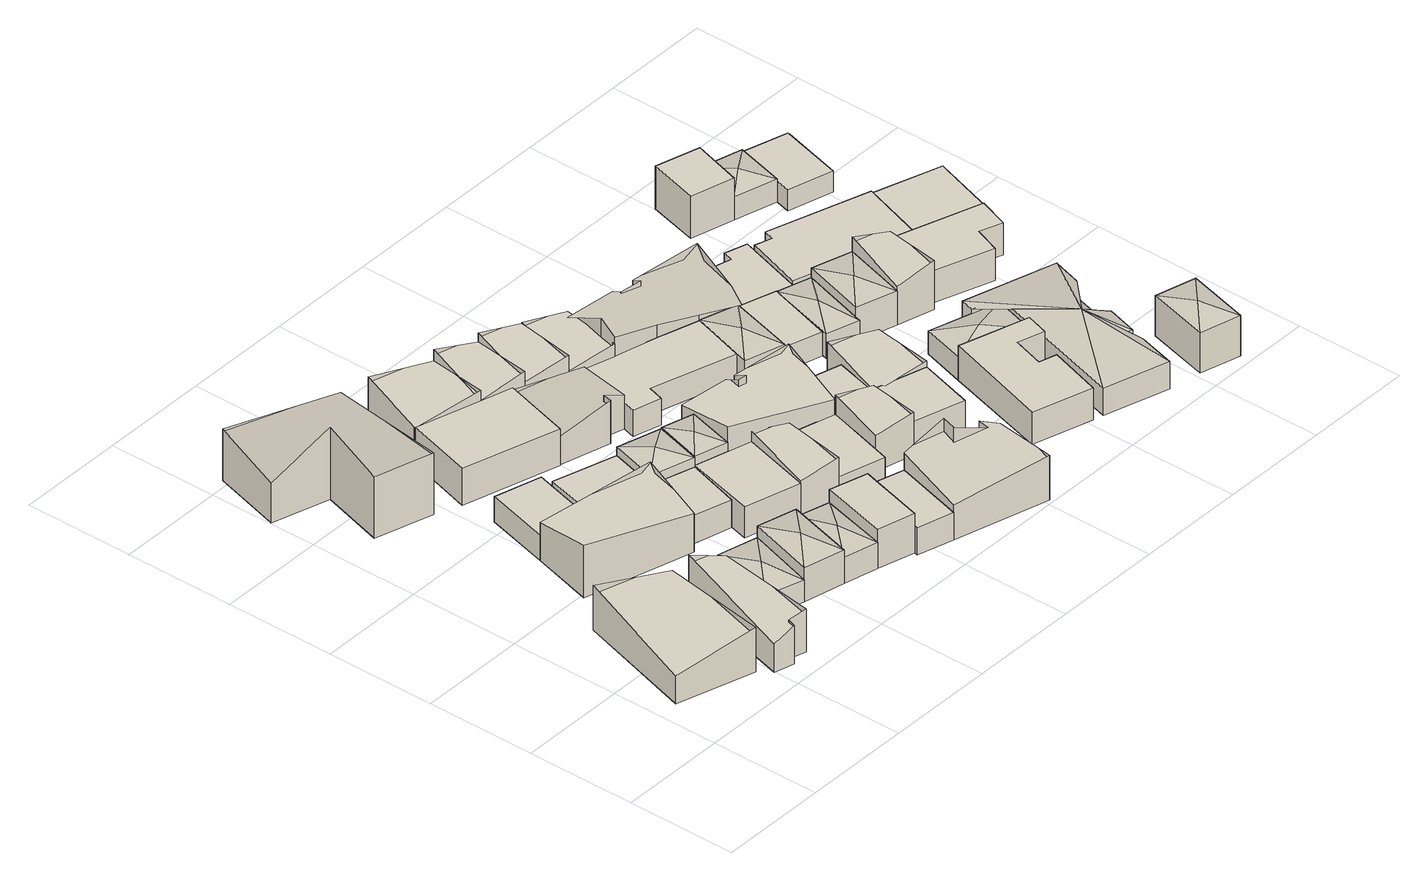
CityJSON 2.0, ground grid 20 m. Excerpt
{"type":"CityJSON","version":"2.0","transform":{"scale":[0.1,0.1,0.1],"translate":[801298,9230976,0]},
"CityObjects":{
"building1":{"type":"Building","attributes":{"Building Type":"Residential","Roof Shape":"gable","Roof Material":"Concrete Glazed Tile","Roof Material Code":1,"Roof Direction":"northwest","Building Height":5.3,"Roof Slope":29,"Footprint Area":336.07,"Solar PV Capacity Low":42.08,"Solar PV Capacity High":55.27,"Solar Annual Energy Low":60675,"Solar Annual Energy High":79964,"Suitable PV Area":251.21},"geometry":[{"type":"MultiSurface","lod":"2.2","boundaries":[[[0,1,2,3]],[[3,2,4,5]],[[2,1,6,4]],[[1,0,7,6]],[[0,3,5,7]],[[5,4,6,7]]]}]},
"building2":{"type":"Building","attributes":{"Building Type":"Residential","Roof Shape":"gable","Roof Material":"Concrete Glazed Tile","Roof Material Code":1,"Roof Direction":"northwest","Building Height":5.38,"Roof Slope":29.7,"Footprint Area":155.82,"Solar PV Capacity Low":19.51,"Solar PV Capacity High":25.62,"Solar Annual Energy Low":28133,"Solar Annual Energy High":37076,"Suitable PV Area":116.48},"geometry":[{"type":"MultiSurface","lod":"2.2","boundaries":[[[8,9,10,11,12,13]],[[13,12,14,15]],[[12,11,16,14]],[[11,10,17,16]],[[10,9,18,17]],[[9,8,19,18]],[[8,13,15,19]],[[15,14,16,17,18,19]]]}]},
"building3":{"type":"Building","attributes":{"Building Type":"Residential","Roof Shape":"gable","Roof Material":"Concrete Aluminum Tile","Roof Material Code":2,"Roof Direction":"northwest","Building Height":7.7,"Roof Slope":32.3,"Footprint Area":421.81,"Solar PV Capacity Low":52.81,"Solar PV Capacity High":69.37,"Solar Annual Energy Low":76155,"Solar Annual Energy High":100366,"Suitable PV Area":315.3},"geometry":[{"type":"MultiSurface","lod":"2.2","boundaries":[[[20,21,22,23,24,25]],[[25,24,26,27]],[[24,23,28,26]],[[23,22,29,28]],[[22,21,30,29]],[[21,20,31,30]],[[20,25,27,31]],[[27,26,28,29,30,31]]]}]},
"building4":{"type":"Building","attributes":{"Building Type":"Residential","Roof Shape":"gable","Roof Material":"Concrete Glazed Tile","Roof Material Code":1,"Roof Direction":"northwest","Building Height":7.26,"Roof Slope":29.8,"Footprint Area":242.42,"Solar PV Capacity Low":30.35,"Solar PV Capacity High":39.87,"Solar Annual Energy Low":43767,"Solar Annual Energy High":57681,"Suitable PV Area":181.21},"geometry":[{"type":"MultiSurface","lod":"2.2","boundaries":[[[32,33,34,35]],[[35,34,36,37]],[[34,33,38,36]],[[33,32,39,38]],[[32,35,37,39]],[[37,36,38,39]]]}]},
"building5":{"type":"Building","attributes":{"Building Type":"Residential","Roof Shape":"hip","Roof Material":"Concrete Glazed Tile","Roof Material Code":1,"Roof Direction":"northwest","Building Height":4.19,"Roof Slope":28.2,"Footprint Area":95.13,"Solar PV Capacity Low":11.91,"Solar PV Capacity High":15.64,"Solar Annual Energy Low":17174,"Solar Annual Energy High":22635,"Suitable PV Area":71.11},"geometry":[{"type":"MultiSurface","lod":"2.2","boundaries":[[[40,41,42,43]],[[43,42,44,45]],[[42,41,46,44]],[[41,40,47,46]],[[40,43,45,47]],[[45,44,48]],[[44,46,48]],[[46,47,48]],[[47,45,48]]]}]},
"building6":{"type":"Building","attributes":{"Building Type":"Residential","Roof Shape":"flat","Roof Material":"Concrete Glazed Tile","Roof Material Code":1,"Roof Direction":"northwest","Building Height":4.83,"Roof Slope":7.2,"Footprint Area":107.95,"Solar PV Capacity Low":13.52,"Solar PV Capacity High":17.75,"Solar Annual Energy Low":19490,"Solar Annual Energy High":25687,"Suitable PV Area":80.7},"geometry":[{"type":"MultiSurface","lod":"2.2","boundaries":[[[49,32,50,51]],[[51,50,52,53]],[[50,32,54,52]],[[32,49,55,54]],[[49,51,53,55]],[[53,52,54,55]]]}]},
"building7":{"type":"Building","attributes":{"Building Type":"Residential","Roof Shape":"hip","Roof Material":"Concrete Glazed Tile","Roof Material Code":1,"Roof Direction":"northwest","Building Height":6.42,"Roof Slope":25.9,"Footprint Area":97.96,"Solar PV Capacity Low":12.27,"Solar PV Capacity High":16.11,"Solar Annual Energy Low":17687,"Solar Annual Energy High":23310,"Suitable PV Area":73.23},"geometry":[{"type":"MultiSurface","lod":"2.2","boundaries":[[[43,42,56,57]],[[57,56,58,59]],[[56,42,60,58]],[[42,43,61,60]],[[43,57,59,61]],[[59,58,62]],[[58,60,62]],[[60,61,62]],[[61,59,62]]]}]},
"building8":{"type":"Building","attributes":{"Building Type":"Residential","Roof Shape":"flat","Roof Material":"Concrete Glazed Tile","Roof Material Code":1,"Roof Direction":"northwest","Building Height":5.82,"Roof Slope":10.7,"Footprint Area":107.41,"Solar PV Capacity Low":13.45,"Solar PV Capacity High":17.66,"Solar Annual Energy Low":19392,"Solar Annual Energy High":25557,"Suitable PV Area":80.29},"geometry":[{"type":"MultiSurface","lod":"2.2","boundaries":[[[63,50,35,64]],[[64,35,65,66]],[[35,50,67,65]],[[50,63,68,67]],[[63,64,66,68]],[[66,65,67,68]]]}]},
"building9":{"type":"Building","attributes":{"Building Type":"Residential","Roof Shape":"shed","Roof Material":"Concrete Glazed Tile","Roof Material Code":1,"Roof Direction":"northwest","Building Height":5.33,"Roof Slope":17.4,"Footprint Area":82.57,"Solar PV Capacity Low":10.34,"Solar PV Capacity High":13.58,"Solar Annual Energy Low":14908,"Solar Annual Energy High":19647,"Suitable PV Area":61.72},"geometry":[{"type":"MultiSurface","lod":"2.2","boundaries":[[[35,69,70,71]],[[71,70,72,73]],[[70,69,74,72]],[[69,35,75,74]],[[35,71,73,75]],[[73,72,74,75]]]}]},
"building10":{"type":"Building","attributes":{"Building Type":"Residential","Roof Shape":"hip","Roof Material":"Concrete Glazed Tile","Roof Material Code":1,"Roof Direction":"northwest","Building Height":4.96,"Roof Slope":23.2,"Footprint Area":80.72,"Solar PV Capacity Low":10.11,"Solar PV Capacity High":13.27,"Solar Annual Energy Low":14573,"Solar Annual Energy High":19206,"Suitable PV Area":60.34},"geometry":[{"type":"MultiSurface","lod":"2.2","boundaries":[[[76,57,56,77]],[[77,56,78,79]],[[56,57,80,78]],[[57,76,81,80]],[[76,77,79,81]],[[79,78,82]],[[78,80,82]],[[80,81,82]],[[81,79,82]]]}]},
"building11":{"type":"Building","attributes":{"Building Type":"Residential","Roof Shape":"flat","Roof Material":"Concrete Glazed Tile","Roof Material Code":1,"Roof Direction":"northwest","Building Height":6.98,"Roof Slope":7.1,"Footprint Area":237.89,"Solar PV Capacity Low":29.79,"Solar PV Capacity High":39.12,"Solar Annual Energy Low":42949,"Solar Annual Energy High":56603,"Suitable PV Area":177.82},"geometry":[{"type":"MultiSurface","lod":"2.2","boundaries":[[[83,84,85,86]],[[86,85,87,88]],[[85,84,89,87]],[[84,83,90,89]],[[83,86,88,90]],[[88,87,89,90]]]}]},
"building12":{"type":"Building","attributes":{"Building Type":"Residential","Roof Shape":"hip","Roof Material":"Concrete Glazed Tile","Roof Material Code":1,"Roof Direction":"northwest","Building Height":7.45,"Roof Slope":26.3,"Footprint Area":74.93,"Solar PV Capacity Low":9.38,"Solar PV Capacity High":12.32,"Solar Annual Energy Low":13528,"Solar Annual Energy High":17829,"Suitable PV Area":56.01},"geometry":[{"type":"MultiSurface","lod":"2.2","boundaries":[[[64,35,71,91]],[[91,71,92,93]],[[71,35,94,92]],[[35,64,95,94]],[[64,91,93,95]],[[93,92,96]],[[92,94,96]],[[94,95,96]],[[95,93,96]]]}]},
"building13":{"type":"Building","attributes":{"Building Type":"Residential","Roof Shape":"gable","Roof Material":"Concrete Glazed Tile","Roof Material Code":1,"Roof Direction":"northwest","Building Height":6.86,"Roof Slope":33.4,"Footprint Area":153.77,"Solar PV Capacity Low":19.25,"Solar PV Capacity High":25.29,"Solar Annual Energy Low":27762,"Solar Annual Energy High":36588,"Suitable PV Area":114.94},"geometry":[{"type":"MultiSurface","lod":"2.2","boundaries":[[[97,98,99,100]],[[100,99,101,102]],[[99,98,103,101]],[[98,97,104,103]],[[97,100,102,104]],[[102,101,103,104]]]}]},
"building14":{"type":"Building","attributes":{"Building Type":"Residential","Roof Shape":"flat","Roof Material":"Concrete Glazed Tile","Roof Material Code":1,"Roof Direction":"northwest","Building Height":7.49,"Roof Slope":9.2,"Footprint Area":89.49,"Solar PV Capacity Low":11.2,"Solar PV Capacity High":14.72,"Solar Annual Energy Low":16156,"Solar Annual Energy High":21292,"Suitable PV Area":66.89},"geometry":[{"type":"MultiSurface","lod":"2.2","boundaries":[[[76,77,105,106]],[[106,105,107,108]],[[105,77,109,107]],[[77,76,110,109]],[[76,106,108,110]],[[108,107,109,110]]]}]},
"building15":{"type":"Building","attributes":{"Building Type":"Residential","Roof Shape":"flat","Roof Material":"Concrete Glazed Tile","Roof Material Code":1,"Roof Direction":"northwest","Building Height":5.87,"Roof Slope":14.6,"Footprint Area":140.99,"Solar PV Capacity Low":17.65,"Solar PV Capacity High":23.19,"Solar Annual Energy Low":25455,"Solar Annual Energy High":33548,"Suitable PV Area":105.39},"geometry":[{"type":"MultiSurface","lod":"2.2","boundaries":[[[71,111,112,113]],[[113,112,114,115]],[[112,111,116,114]],[[111,71,117,116]],[[71,113,115,117]],[[115,114,116,117]]]}]},
"building16":{"type":"Building","attributes":{"Building Type":"Residential","Roof Shape":"hip","Roof Material":"Concrete Glazed Tile","Roof Material Code":1,"Roof Direction":"northwest","Building Height":7.56,"Roof Slope":26.1,"Footprint Area":55.53,"Solar PV Capacity Low":6.95,"Solar PV Capacity High":9.13,"Solar Annual Energy Low":10025,"Solar Annual Energy High":13213,"Suitable PV Area":41.51},"geometry":[{"type":"MultiSurface","lod":"2.2","boundaries":[[[91,71,118,119]],[[119,118,120,121]],[[118,71,122,120]],[[71,91,123,122]],[[91,119,121,123]],[[121,120,124]],[[120,122,124]],[[122,123,124]],[[123,121,124]]]}]},
"building17":{"type":"Building","attributes":{"Building Type":"Residential","Roof Shape":"shed","Roof Material":"Concrete Glazed Tile","Roof Material Code":1,"Roof Direction":"northwest","Building Height":5.17,"Roof Slope":10.1,"Footprint Area":90.26,"Solar PV Capacity Low":11.3,"Solar PV Capacity High":14.84,"Solar Annual Energy Low":16296,"Solar Annual Energy High":21477,"Suitable PV Area":67.47},"geometry":[{"type":"MultiSurface","lod":"2.2","boundaries":[[[106,125,126,127]],[[127,126,128,129]],[[126,125,130,128]],[[125,106,131,130]],[[106,127,129,131]],[[129,128,130,131]]]}]},
"building18":{"type":"Building","attributes":{"Building Type":"Residential","Roof Shape":"gable","Roof Material":"Concrete Glazed Tile","Roof Material Code":1,"Roof Direction":"northwest","Building Height":6.96,"Roof Slope":34.8,"Footprint Area":103.85,"Solar PV Capacity Low":13,"Solar PV Capacity High":17.08,"Solar Annual Energy Low":18749,"Solar Annual Energy High":24710,"Suitable PV Area":77.63},"geometry":[{"type":"MultiSurface","lod":"2.2","boundaries":[[[100,99,132,133]],[[133,132,134,135]],[[132,99,136,134]],[[99,100,137,136]],[[100,133,135,137]],[[135,134,136,137]]]}]},
"building19":{"type":"Building","attributes":{"Building Type":"Residential","Roof Shape":"gable","Roof Material":"Concrete Glazed Tile","Roof Material Code":1,"Roof Direction":"northwest","Building Height":5.36,"Roof Slope":26.4,"Footprint Area":159.93,"Solar PV Capacity Low":20.02,"Solar PV Capacity High":26.3,"Solar Annual Energy Low":28874,"Solar Annual Energy High":38053,"Suitable PV Area":119.55},"geometry":[{"type":"MultiSurface","lod":"2.2","boundaries":[[[138,139,140,141,142,143]],[[143,142,144,145]],[[142,141,146,144]],[[141,140,147,146]],[[140,139,148,147]],[[139,138,149,148]],[[138,143,145,149]],[[145,144,146,147,148,149]]]}]},
"building20":{"type":"Building","attributes":{"Building Type":"Residential","Roof Shape":"gable","Roof Material":"Concrete Glazed Tile","Roof Material Code":1,"Roof Direction":"northwest","Building Height":6.37,"Roof Slope":25.4,"Footprint Area":93.35,"Solar PV Capacity Low":11.69,"Solar PV Capacity High":15.35,"Solar Annual Energy Low":16855,"Solar Annual Energy High":22213,"Suitable PV Area":69.78},"geometry":[{"type":"MultiSurface","lod":"2.2","boundaries":[[[112,150,151,113]],[[113,151,152,153]],[[151,150,154,152]],[[150,112,155,154]],[[112,113,153,155]],[[153,152,154,155]]]}]},
"building21":{"type":"Building","attributes":{"Building Type":"Residential","Roof Shape":"gable","Roof Material":"Concrete Glazed Tile","Roof Material Code":1,"Roof Direction":"northwest","Building Height":7.1,"Roof Slope":27.2,"Footprint Area":103.18,"Solar PV Capacity Low":12.92,"Solar PV Capacity High":16.97,"Solar Annual Energy Low":18628,"Solar Annual Energy High":24551,"Suitable PV Area":77.13},"geometry":[{"type":"MultiSurface","lod":"2.2","boundaries":[[[133,132,156,157]],[[157,156,158,159]],[[156,132,160,158]],[[132,133,161,160]],[[133,157,159,161]],[[159,158,160,161]]]}]},
"building22":{"type":"Building","attributes":{"Building Type":"Residential","Roof Shape":"shed","Roof Material":"Concrete Glazed Tile","Roof Material Code":1,"Roof Direction":"northwest","Building Height":4.17,"Roof Slope":10.4,"Footprint Area":114.88,"Solar PV Capacity Low":14.38,"Solar PV Capacity High":18.89,"Solar Annual Energy Low":20742,"Solar Annual Energy High":27336,"Suitable PV Area":85.88},"geometry":[{"type":"MultiSurface","lod":"2.2","boundaries":[[[150,162,163,151]],[[151,163,164,165]],[[163,162,166,164]],[[162,150,167,166]],[[150,151,165,167]],[[165,164,166,167]]]}]},
"building23":{"type":"Building","attributes":{"Building Type":"Residential","Roof Shape":"gable","Roof Material":"Concrete Glazed Tile","Roof Material Code":1,"Roof Direction":"northwest","Building Height":6.72,"Roof Slope":34.7,"Footprint Area":217.85,"Solar PV Capacity Low":27.28,"Solar PV Capacity High":35.83,"Solar Annual Energy Low":39331,"Solar Annual Energy High":51836,"Suitable PV Area":162.84},"geometry":[{"type":"MultiSurface","lod":"2.2","boundaries":[[[168,169,170,171,127,126,172,173]],[[173,172,174,175]],[[172,126,176,174]],[[126,127,177,176]],[[127,171,178,177]],[[171,170,179,178]],[[170,169,180,179]],[[169,168,181,180]],[[168,173,175,181]],[[175,174,176,177,178,179,180,181]]]}]},
"building24":{"type":"Building","attributes":{"Building Type":"Residential","Roof Shape":"gable","Roof Material":"Concrete Glazed Tile","Roof Material Code":1,"Roof Direction":"northwest","Building Height":7.34,"Roof Slope":33.8,"Footprint Area":239.69,"Solar PV Capacity Low":30.01,"Solar PV Capacity High":39.42,"Solar Annual Energy Low":43275,"Solar Annual Energy High":57033,"Suitable PV Area":179.17},"geometry":[{"type":"MultiSurface","lod":"2.2","boundaries":[[[182,183,184,185,186,118,187,188]],[[188,187,189,190]],[[187,118,191,189]],[[118,186,192,191]],[[186,185,193,192]],[[185,184,194,193]],[[184,183,195,194]],[[183,182,196,195]],[[182,188,190,196]],[[190,189,191,192,193,194,195,196]]]}]},
"building25":{"type":"Building","attributes":{"Building Type":"Residential","Roof Shape":"gable","Roof Material":"Concrete Glazed Tile","Roof Material Code":1,"Roof Direction":"northwest","Building Height":5.76,"Roof Slope":27,"Footprint Area":107.84,"Solar PV Capacity Low":13.5,"Solar PV Capacity High":17.73,"Solar Annual Energy Low":19471,"Solar Annual Energy High":25661,"Suitable PV Area":80.61},"geometry":[{"type":"MultiSurface","lod":"2.2","boundaries":[[[197,157,156,198]],[[198,156,199,200]],[[156,157,201,199]],[[157,197,202,201]],[[197,198,200,202]],[[200,199,201,202]]]}]},
"building26":{"type":"Building","attributes":{"Building Type":"Residential","Roof Shape":"gable","Roof Material":"Concrete Glazed Tile","Roof Material Code":1,"Roof Direction":"northwest","Building Height":6.75,"Roof Slope":29.1,"Footprint Area":76.67,"Solar PV Capacity Low":9.6,"Solar PV Capacity High":12.61,"Solar Annual Energy Low":13842,"Solar Annual Energy High":18242,"Suitable PV Area":57.31},"geometry":[{"type":"MultiSurface","lod":"2.2","boundaries":[[[203,204,205,206]],[[206,205,207,208]],[[205,204,209,207]],[[204,203,210,209]],[[203,206,208,210]],[[208,207,209,210]]]}]},
"building27":{"type":"Building","attributes":{"Building Type":"Residential","Roof Shape":"flat","Roof Material":"Concrete Glazed Tile","Roof Material Code":1,"Roof Direction":"northwest","Building Height":5.04,"Roof Slope":6.4,"Footprint Area":235.95,"Solar PV Capacity Low":29.54,"Solar PV Capacity High":38.8,"Solar Annual Energy Low":42600,"Solar Annual Energy High":56143,"Suitable PV Area":176.38},"geometry":[{"type":"MultiSurface","lod":"2.2","boundaries":[[[211,143,212,213,214,215,216]],[[216,215,217,218]],[[215,214,219,217]],[[214,213,220,219]],[[213,212,221,220]],[[212,143,222,221]],[[143,211,223,222]],[[211,216,218,223]],[[218,217,219,220,221,222,223]]]}]},
"building28":{"type":"Building","attributes":{"Building Type":"Residential","Roof Shape":"flat","Roof Material":"Concrete Glazed Tile","Roof Material Code":1,"Roof Direction":"northwest","Building Height":5.61,"Roof Slope":9.7,"Footprint Area":62.84,"Solar PV Capacity Low":7.87,"Solar PV Capacity High":10.33,"Solar Annual Energy Low":11345,"Solar Annual Energy High":14952,"Suitable PV Area":46.97},"geometry":[{"type":"MultiSurface","lod":"2.2","boundaries":[[[187,205,224,225]],[[225,224,226,227]],[[224,205,228,226]],[[205,187,229,228]],[[187,225,227,229]],[[227,226,228,229]]]}]},
"building29":{"type":"Building","attributes":{"Building Type":"Residential","Roof Shape":"shed","Roof Material":"Concrete Glazed Tile","Roof Material Code":1,"Roof Direction":"northwest","Building Height":6.35,"Roof Slope":15.2,"Footprint Area":97.64,"Solar PV Capacity Low":12.22,"Solar PV Capacity High":16.06,"Solar Annual Energy Low":17628,"Solar Annual Energy High":23232,"Suitable PV Area":72.98},"geometry":[{"type":"MultiSurface","lod":"2.2","boundaries":[[[230,204,231,232]],[[232,231,233,234]],[[231,204,235,233]],[[204,230,236,235]],[[230,232,234,236]],[[234,233,235,236]]]}]},
"building30":{"type":"Building","attributes":{"Building Type":"Residential","Roof Shape":"hip","Roof Material":"Concrete Glazed Tile","Roof Material Code":1,"Roof Direction":"northwest","Building Height":5.06,"Roof Slope":26.6,"Footprint Area":92.06,"Solar PV Capacity Low":11.53,"Solar PV Capacity High":15.14,"Solar Annual Energy Low":16621,"Solar Annual Energy High":21905,"Suitable PV Area":68.81},"geometry":[{"type":"MultiSurface","lod":"2.2","boundaries":[[[237,216,238,239]],[[239,238,240,241]],[[238,216,242,240]],[[216,237,243,242]],[[237,239,241,243]],[[241,240,244]],[[240,242,244]],[[242,243,244]],[[243,241,244]]]}]},
"building31":{"type":"Building","attributes":{"Building Type":"Residential","Roof Shape":"gable","Roof Material":"Concrete Glazed Tile","Roof Material Code":1,"Roof Direction":"northwest","Building Height":4.7,"Roof Slope":34.7,"Footprint Area":285.67,"Solar PV Capacity Low":35.77,"Solar PV Capacity High":46.98,"Solar Annual Energy Low":51576,"Solar Annual Energy High":67973,"Suitable PV Area":213.54},"geometry":[{"type":"MultiSurface","lod":"2.2","boundaries":[[[245,246,247,248,197,249,198,211,250,251,252,253]],[[253,252,254,255]],[[252,251,256,254]],[[251,250,257,256]],[[250,211,258,257]],[[211,198,259,258]],[[198,249,260,259]],[[249,197,261,260]],[[197,248,262,261]],[[248,247,263,262]],[[247,246,264,263]],[[246,245,265,264]],[[245,253,255,265]],[[255,254,256,257,258,259,260,261,262,263,264,265]]]}]},
"building32":{"type":"Building","attributes":{"Building Type":"Residential","Roof Shape":"gable","Roof Material":"Concrete Glazed Tile","Roof Material Code":1,"Roof Direction":"northwest","Building Height":5.88,"Roof Slope":30.8,"Footprint Area":124.65,"Solar PV Capacity Low":15.61,"Solar PV Capacity High":20.5,"Solar Annual Energy Low":22505,"Solar Annual Energy High":29660,"Suitable PV Area":93.18},"geometry":[{"type":"MultiSurface","lod":"2.2","boundaries":[[[266,267,230,232]],[[232,230,268,269]],[[230,267,270,268]],[[267,266,271,270]],[[266,232,269,271]],[[269,268,270,271]]]}]},
"building33":{"type":"Building","attributes":{"Building Type":"Residential","Roof Shape":"shed","Roof Material":"Concrete Glazed Tile","Roof Material Code":1,"Roof Direction":"northwest","Building Height":4.58,"Roof Slope":11.5,"Footprint Area":87.81,"Solar PV Capacity Low":10.99,"Solar PV Capacity High":14.44,"Solar Annual Energy Low":15853,"Solar Annual Energy High":20893,"Suitable PV Area":65.64},"geometry":[{"type":"MultiSurface","lod":"2.2","boundaries":[[[237,239,272,273]],[[273,272,274,275]],[[272,239,276,274]],[[239,237,277,276]],[[237,273,275,277]],[[275,274,276,277]]]}]},
"building34":{"type":"Building","attributes":{"Building Type":"Residential","Roof Shape":"shed","Roof Material":"Concrete Glazed Tile","Roof Material Code":1,"Roof Direction":"northwest","Building Height":6.08,"Roof Slope":15.1,"Footprint Area":217.1,"Solar PV Capacity Low":27.18,"Solar PV Capacity High":35.7,"Solar Annual Energy Low":39196,"Solar Annual Energy High":51658,"Suitable PV Area":162.28},"geometry":[{"type":"MultiSurface","lod":"2.2","boundaries":[[[278,279,280,281,282,283,284,285]],[[285,284,286,287]],[[284,283,288,286]],[[283,282,289,288]],[[282,281,290,289]],[[281,280,291,290]],[[280,279,292,291]],[[279,278,293,292]],[[278,285,287,293]],[[287,286,288,289,290,291,292,293]]]}]},
"building35":{"type":"Building","attributes":{"Building Type":"Residential","Roof Shape":"hip","Roof Material":"Concrete Glazed Tile","Roof Material Code":1,"Roof Direction":"northwest","Building Height":4.75,"Roof Slope":28.8,"Footprint Area":85,"Solar PV Capacity Low":10.64,"Solar PV Capacity High":13.98,"Solar Annual Energy Low":15346,"Solar Annual Energy High":20225,"Suitable PV Area":63.54},"geometry":[{"type":"MultiSurface","lod":"2.2","boundaries":[[[294,273,295,296]],[[296,295,297,298]],[[295,273,299,297]],[[273,294,300,299]],[[294,296,298,300]],[[298,297,301]],[[297,299,301]],[[299,300,301]],[[300,298,301]]]}]},
"building36":{"type":"Building","attributes":{"Building Type":"Residential","Roof Shape":"shed","Roof Material":"Concrete Glazed Tile","Roof Material Code":1,"Roof Direction":"northwest","Building Height":4.55,"Roof Slope":15.3,"Footprint Area":107.4,"Solar PV Capacity Low":13.45,"Solar PV Capacity High":17.66,"Solar Annual Energy Low":19390,"Solar Annual Energy High":25554,"Suitable PV Area":80.28},"geometry":[{"type":"MultiSurface","lod":"2.2","boundaries":[[[302,303,304,305,251,306]],[[306,251,307,308]],[[251,305,309,307]],[[305,304,310,309]],[[304,303,311,310]],[[303,302,312,311]],[[302,306,308,312]],[[308,307,309,310,311,312]]]}]},
"building37":{"type":"Building","attributes":{"Building Type":"Residential","Roof Shape":"hip","Roof Material":"Concrete Glazed Tile","Roof Material Code":1,"Roof Direction":"northwest","Building Height":4.38,"Roof Slope":26,"Footprint Area":107.63,"Solar PV Capacity Low":13.48,"Solar PV Capacity High":17.7,"Solar Annual Energy Low":19432,"Solar Annual Energy High":25610,"Suitable PV Area":80.45},"geometry":[{"type":"MultiSurface","lod":"2.2","boundaries":[[[313,282,281,314]],[[314,281,315,316]],[[281,282,317,315]],[[282,313,318,317]],[[313,314,316,318]],[[316,315,319]],[[315,317,319]],[[317,318,319]],[[318,316,319]]]}]},
"building38":{"type":"Building","attributes":{"Building Type":"Residential","Roof Shape":"hip","Roof Material":"Concrete Glazed Tile","Roof Material Code":1,"Roof Direction":"northwest","Building Height":6.46,"Roof Slope":22,"Footprint Area":94.59,"Solar PV Capacity Low":11.84,"Solar PV Capacity High":15.56,"Solar Annual Energy Low":17078,"Solar Annual Energy High":22508,"Suitable PV Area":70.71},"geometry":[{"type":"MultiSurface","lod":"2.2","boundaries":[[[320,321,322,294]],[[294,322,323,324]],[[322,321,325,323]],[[321,320,326,325]],[[320,294,324,326]],[[324,323,327]],[[323,325,327]],[[325,326,327]],[[326,324,327]]]}]},
"building39":{"type":"Building","attributes":{"Building Type":"Residential","Roof Shape":"hip","Roof Material":"Concrete Glazed Tile","Roof Material Code":1,"Roof Direction":"northwest","Building Height":5.24,"Roof Slope":27.5,"Footprint Area":362.08,"Solar PV Capacity Low":45.33,"Solar PV Capacity High":59.54,"Solar Annual Energy Low":65371,"Solar Annual Energy High":86154,"Suitable PV Area":270.65},"geometry":[{"type":"MultiSurface","lod":"2.2","boundaries":[[[328,329,330,331,332,333,334,335,336,337,314,338,339,340]],[[340,339,341,342]],[[339,338,343,341]],[[338,314,344,343]],[[314,337,345,344]],[[337,336,346,345]],[[336,335,347,346]],[[335,334,348,347]],[[334,333,349,348]],[[333,332,350,349]],[[332,331,351,350]],[[331,330,352,351]],[[330,329,353,352]],[[329,328,354,353]],[[328,340,342,354]],[[342,341,355]],[[341,343,355]],[[343,344,355]],[[344,345,355]],[[345,346,355]],[[346,347,355]],[[347,348,355]],[[348,349,355]],[[349,350,355]],[[350,351,355]],[[351,352,355]],[[352,353,355]],[[353,354,355]],[[354,342,355]]]}]},
"building40":{"type":"Building","attributes":{"Building Type":"Residential","Roof Shape":"gable","Roof Material":"Concrete Glazed Tile","Roof Material Code":1,"Roof Direction":"northwest","Building Height":7.33,"Roof Slope":31.8,"Footprint Area":85.53,"Solar PV Capacity Low":10.71,"Solar PV Capacity High":14.07,"Solar Annual Energy Low":15441,"Solar Annual Energy High":20351,"Suitable PV Area":63.93},"geometry":[{"type":"MultiSurface","lod":"2.2","boundaries":[[[356,322,321,357]],[[357,321,358,359]],[[321,322,360,358]],[[322,356,361,360]],[[356,357,359,361]],[[359,358,360,361]]]}]},
"building41":{"type":"Building","attributes":{"Building Type":"Residential","Roof Shape":"shed","Roof Material":"Concrete Glazed Tile","Roof Material Code":1,"Roof Direction":"northwest","Building Height":5.23,"Roof Slope":18.1,"Footprint Area":275.52,"Solar PV Capacity Low":34.5,"Solar PV Capacity High":45.31,"Solar Annual Energy Low":49743,"Solar Annual Energy High":65557,"Suitable PV Area":205.95},"geometry":[{"type":"MultiSurface","lod":"2.2","boundaries":[[[362,363,364,306,365,366]],[[366,365,367,368]],[[365,306,369,367]],[[306,364,370,369]],[[364,363,371,370]],[[363,362,372,371]],[[362,366,368,372]],[[368,367,369,370,371,372]]]}]},
"building42":{"type":"Building","attributes":{"Building Type":"Residential","Roof Shape":"hip","Roof Material":"Concrete Glazed Tile","Roof Material Code":1,"Roof Direction":"northwest","Building Height":7.66,"Roof Slope":25.4,"Footprint Area":90.12,"Solar PV Capacity Low":11.28,"Solar PV Capacity High":14.82,"Solar Annual Energy Low":16271,"Solar Annual Energy High":21444,"Suitable PV Area":67.37},"geometry":[{"type":"MultiSurface","lod":"2.2","boundaries":[[[373,374,375,376]],[[376,375,377,378]],[[375,374,379,377]],[[374,373,380,379]],[[373,376,378,380]],[[378,377,381]],[[377,379,381]],[[379,380,381]],[[380,378,381]]]}]},
"building43":{"type":"Building","attributes":{"Building Type":"Residential","Roof Shape":"shed","Roof Material":"Concrete Glazed Tile","Roof Material Code":1,"Roof Direction":"northwest","Building Height":7.98,"Roof Slope":14.4,"Footprint Area":76.08,"Solar PV Capacity Low":9.53,"Solar PV Capacity High":12.51,"Solar Annual Energy Low":13735,"Solar Annual Energy High":18102,"Suitable PV Area":56.87},"geometry":[{"type":"MultiSurface","lod":"2.2","boundaries":[[[382,383,384,385]],[[385,384,386,387]],[[384,383,388,386]],[[383,382,389,388]],[[382,385,387,389]],[[387,386,388,389]]]}]},
"building44":{"type":"Building","attributes":{"Building Type":"Residential","Roof Shape":"flat","Roof Material":"Concrete Glazed Tile","Roof Material Code":1,"Roof Direction":"northwest","Building Height":6.13,"Roof Slope":8.6,"Footprint Area":157.06,"Solar PV Capacity Low":19.67,"Solar PV Capacity High":25.83,"Solar Annual Energy Low":28357,"Solar Annual Energy High":37372,"Suitable PV Area":117.4},"geometry":[{"type":"MultiSurface","lod":"2.2","boundaries":[[[356,390,391,392,393,394]],[[394,393,395,396]],[[393,392,397,395]],[[392,391,398,397]],[[391,390,399,398]],[[390,356,400,399]],[[356,394,396,400]],[[396,395,397,398,399,400]]]}]},
"building45":{"type":"Building","attributes":{"Building Type":"Residential","Roof Shape":"hip","Roof Material":"Concrete Glazed Tile","Roof Material Code":1,"Roof Direction":"northwest","Building Height":4.39,"Roof Slope":26.4,"Footprint Area":74.73,"Solar PV Capacity Low":9.36,"Solar PV Capacity High":12.29,"Solar Annual Energy Low":13491,"Solar Annual Energy High":17780,"Suitable PV Area":55.86},"geometry":[{"type":"MultiSurface","lod":"2.2","boundaries":[[[383,401,402,384]],[[384,402,403,404]],[[402,401,405,403]],[[401,383,406,405]],[[383,384,404,406]],[[404,403,407]],[[403,405,407]],[[405,406,407]],[[406,404,407]]]}]},
"building46":{"type":"Building","attributes":{"Building Type":"Residential","Roof Shape":"shed","Roof Material":"Concrete Glazed Tile","Roof Material Code":1,"Roof Direction":"northwest","Building Height":4.78,"Roof Slope":15.4,"Footprint Area":163.37,"Solar PV Capacity Low":20.46,"Solar PV Capacity High":26.87,"Solar Annual Energy Low":29496,"Solar Annual Energy High":38873,"Suitable PV Area":122.12},"geometry":[{"type":"MultiSurface","lod":"2.2","boundaries":[[[366,365,408,409]],[[409,408,410,411]],[[408,365,412,410]],[[365,366,413,412]],[[366,409,411,413]],[[411,410,412,413]]]}]},
"building47":{"type":"Building","attributes":{"Building Type":"Residential","Roof Shape":"flat","Roof Material":"Clay Tile Shingle","Roof Material Code":3,"Roof Direction":"northwest","Building Height":4.03,"Roof Slope":11.4,"Footprint Area":101.96,"Solar PV Capacity Low":12.77,"Solar PV Capacity High":16.77,"Solar Annual Energy Low":18409,"Solar Annual Energy High":24262,"Suitable PV Area":76.22},"geometry":[{"type":"MultiSurface","lod":"2.2","boundaries":[[[414,415,402,416,417]],[[417,416,418,419]],[[416,402,420,418]],[[402,415,421,420]],[[415,414,422,421]],[[414,417,419,422]],[[419,418,420,421,422]]]}]}
},
"vertices":[
[106,330,0],[41,111,0],[182,69,0],[246,289,0],[182,69,85],[246,289,53],[41,111,53],[106,330,85],
[240,52,0],[272,43,0],[328,248,0],[260,267,0],[200,47,0],[236,37,0],[200,47,54],[236,37,73],[260,267,85],[328,248,54],[272,43,82],[240,52,75],
[40,1013,0],[3,885,0],[108,855,0],[74,739,0],[179,708,0],[250,952,0],[179,708,117],[250,952,77],[74,739,117],[108,855,137],[3,885,77],[40,1013,98],
[192,507,0],[161,394,0],[360,340,0],[391,453,0],[360,340,73],[391,453,100],[161,394,100],[192,507,73],
[334,271,0],[300,147,0],[369,128,0],[407,253,0],[369,128,42],[407,253,42],[300,147,42],[334,271,42],[352,200,52],
[224,625,0],[277,484,0],[309,602,0],[277,484,48],[309,602,48],[192,507,48],[224,625,48],
[444,111,0],[478,235,0],[444,111,64],[478,235,64],[369,128,64],[407,253,64],[425,182,74],
[301,573,0],[415,540,0],[391,453,58],[415,540,58],[277,484,58],[301,573,58],
[365,357,0],[445,336,0],[471,431,0],[445,336,53],[471,431,56],[365,357,54],[391,453,57],
[538,219,0],[507,96,0],[444,111,50],[507,96,50],[478,235,50],[538,219,50],[492,165,58],
[262,816,0],[225,690,0],[400,640,0],[436,766,0],[400,640,70],[436,766,70],[225,690,70],[262,816,70],
[495,518,0],[471,431,74],[495,518,74],[391,453,74],[415,540,74],[443,486,84],
[295,935,0],[261,813,0],[378,780,0],[412,902,0],[378,780,89],[412,902,69],[261,813,69],[295,935,89],
[574,78,0],[607,200,0],[574,78,75],[607,200,75],[507,96,75],[538,219,75],
[437,303,0],[539,276,0],[574,404,0],[539,276,59],[574,404,59],[437,303,59],[471,431,59],
[531,415,0],[554,502,0],[531,415,76],[554,502,76],[471,431,76],[495,518,76],[513,467,83],
[572,72,0],[638,54,0],[673,182,0],[638,54,52],[673,182,53],[572,72,52],[607,200,53],
[457,758,0],[492,880,0],[457,758,91],[492,880,70],[378,780,70],[412,902,91],
[434,763,0],[401,642,0],[493,617,0],[498,635,0],[535,625,0],[563,728,0],[535,625,65],[563,728,54],[498,635,80],[493,617,82],[401,642,54],[434,763,67],
[607,257,0],[642,385,0],[642,385,64],[574,404,79],[607,257,79],[539,276,64],
[536,736,0],[570,858,0],[536,736,87],[570,858,71],[457,758,71],[492,880,87],
[691,235,0],[726,363,0],[726,363,44],[642,385,44],[691,235,42],[607,257,42],
[808,145,0],[800,118,0],[737,136,0],[744,162,0],[811,7,0],[845,134,0],[811,7,85],[845,134,67],[638,54,67],[673,182,85],[744,162,120],[737,136,119],[800,118,91],[808,145,87],
[657,507,0],[649,477,0],[635,480,0],[643,511,0],[563,533,0],[724,363,0],[756,481,0],[724,363,73],[756,481,105],[531,415,105],[563,533,73],[643,511,87],[635,480,105],[649,477,107],[657,507,89],
[652,835,0],[618,713,0],[536,736,58],[618,713,73],[570,858,73],[652,835,58],
[698,259,0],[767,241,0],[795,344,0],[725,362,0],[795,344,68],[725,362,81],[767,241,81],[698,259,68],
[697,694,0],[529,602,0],[580,588,0],[589,618,0],[743,573,0],[772,672,0],[743,573,50],[772,672,50],[589,618,50],[580,588,50],[529,602,50],[563,728,50],[697,694,50],
[817,427,0],[747,446,0],[817,427,56],[747,446,56],[795,344,56],[724,363,56],
[793,339,0],[860,216,0],[886,314,0],[860,216,63],[886,314,66],[767,241,64],[793,339,67],
[840,652,0],[735,551,0],[807,531,0],[735,551,51],[807,531,51],[772,672,51],[840,652,51],[788,601,60],
[767,801,0],[760,779,0],[725,789,0],[732,812,0],[626,746,0],[771,672,0],[847,650,0],[856,679,0],[882,768,0],[856,679,65],[882,768,89],[847,650,47],[771,672,61],[697,694,74],[618,713,86],[626,746,102],[652,835,47],[732,812,62],[725,789,76],[760,779,82],[767,801,68],
[920,438,0],[827,463,0],[793,339,59],[886,314,77],[827,463,77],[920,438,59],
[874,512,0],[908,632,0],[874,512,46],[908,632,48],[807,531,46],[840,652,48],
[1009,193,0],[1025,249,0],[1074,235,0],[1086,276,0],[959,312,0],[904,119,0],[1013,88,0],[1041,184,0],[1013,88,61],[1041,184,63],[904,119,61],[959,312,66],[1086,276,65],[1074,235,64],[1025,249,64],[1009,193,63],
[970,614,0],[873,503,0],[932,486,0],[873,503,47],[932,486,47],[908,632,47],[970,614,47],[921,559,57],
[972,743,0],[931,755,0],[926,737,0],[877,750,0],[938,624,0],[847,650,46],[938,624,46],[877,750,49],[926,737,48],[931,755,49],[972,743,49],
[982,391,0],[1109,354,0],[1086,276,44],[1109,354,44],[959,312,44],[982,391,44],[1034,333,54],
[935,496,0],[1009,475,0],[1043,593,0],[1043,593,65],[970,614,65],[1009,475,65],[935,496,65],[989,545,73],
[1146,124,0],[1154,152,0],[1176,145,0],[1192,201,0],[1170,208,0],[1195,297,0],[1218,291,0],[1234,345,0],[1066,393,0],[1059,368,0],[1031,83,0],[1149,49,0],[1168,117,0],[1149,49,52],[1168,117,52],[1031,83,52],[1109,354,52],[1059,368,52],[1066,393,52],[1234,345,52],[1218,291,52],[1195,297,52],[1170,208,52],[1192,201,52],[1176,145,52],[1154,152,52],[1146,124,52],[1148,223,71],
[1111,574,0],[1076,457,0],[1009,475,73],[1076,457,93],[1043,593,93],[1111,574,73],
[1004,734,0],[999,716,0],[967,725,0],[1155,560,0],[1191,678,0],[1155,560,52],[1191,678,56],[938,624,54],[967,725,58],[999,716,57],[1004,734,58],
[1240,153,0],[1210,39,0],[1284,20,0],[1314,134,0],[1284,20,77],[1314,134,77],[1210,39,77],[1240,153,77],[1262,87,86],
[978,861,0],[1057,840,0],[1082,929,0],[1002,951,0],[1082,929,82],[1002,951,82],[1057,840,80],[978,861,80],
[1081,472,0],[1193,433,0],[1211,481,0],[1252,466,0],[1272,522,0],[1252,466,61],[1272,522,61],[1211,481,61],[1193,433,61],[1081,472,61],[1111,574,61],
[1135,819,0],[1159,909,0],[1159,909,44],[1082,929,44],[1135,819,44],[1057,840,44],[1108,874,53],
[1279,519,0],[1316,640,0],[1279,519,48],[1316,640,51],[1155,560,49],[1191,678,52],
[1240,882,0],[1241,886,0],[1128,792,0],[1210,770,0],[1128,792,40],[1210,770,40],[1159,909,40],[1241,886,40],[1240,882,40]
]}
